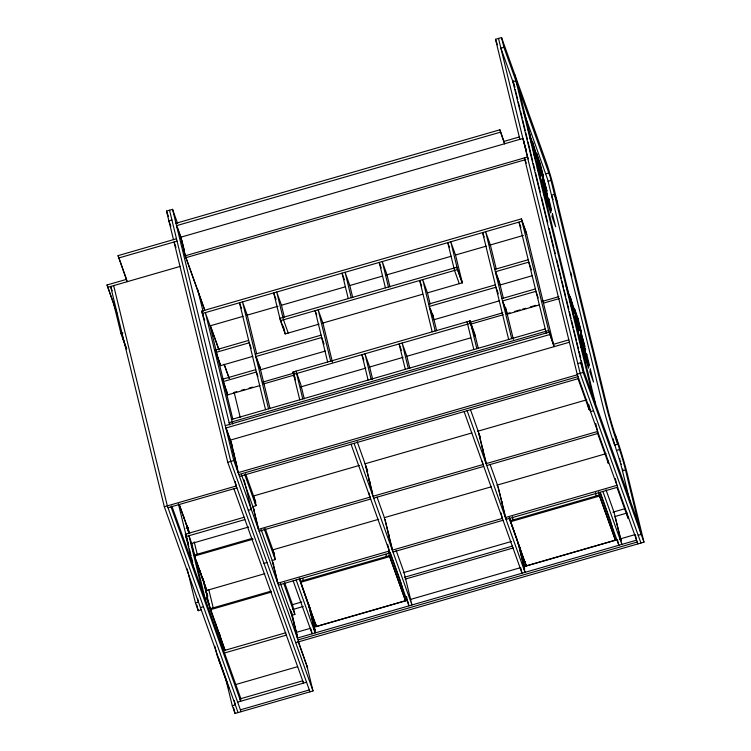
<?xml version="1.0" encoding="UTF-8"?>
<svg xmlns="http://www.w3.org/2000/svg" width="751" height="751" viewBox="0 0 751 751"><rect width="100%" height="100%" fill="white"/><g stroke="black" fill="none" stroke-linecap="round" stroke-linejoin="round"><path stroke-width="1.13" d="M531.201 140.146L531.408 139.057L536.073 158.217L533.341 148.933M536.693 165.37L536.805 164.76M536.974 163.831L537.096 163.202L540.842 176.954L538.026 168.13M540.551 178.494L539.547 174.373M541.659 183.028L541.856 181.939L546.531 201.09L543.799 191.815M567.822 291.548L565.813 284.507M569.051 295.406L569.258 294.317L573.924 313.467L571.192 304.193M573.595 315.232L572.628 312.35M574.825 319.091L574.947 318.452L578.683 332.214L575.867 323.381M578.401 333.754L577.397 329.623M579.5 338.288L579.706 337.199L584.372 356.35L581.649 347.075M519.889 139.348L495.5 39.296L501.537 37.55L546.531 163.127A18.512 0.948 73.9 0 1 553.881 188.107L607.85 409.483A18.512 0.948 73.9 0 0 615.2 434.463L620.063 451.22A14.813 0.76 73.9 0 1 624.982 467.929L641.213 534.44L638.19 535.303M523.766 112.03L547.62 179.414L602.058 402.639A31.467 1.615 73.9 0 0 614.562 445.108L617.575 444.235A31.467 1.615 73.9 0 1 605.081 401.766L550.051 176.466L503.912 47.322L500.898 48.186L514.886 87.219M173.481 239.644L166.515 211.078L172.552 209.341L177.621 223.479M171.913 219.977L168.9 220.85L170.871 226.361M175.95 223.291L499.884 129.801L504.616 143.751L499.884 129.801M500.466 132.176L176.532 225.666L182.146 241.334M504.034 141.385L519.307 136.973M126.75 280.132L127.135 281.709L118.067 255.631L176.494 238.771M118.649 258.006L177.076 241.146M525.587 148.585L526.254 150.453L522.903 138.475L180.681 237.241L185.206 255.8L527.427 157.034L528.103 158.912L523.578 140.353M525.85 159.559L185.873 257.677L181.601 240.151M116.921 313.364L107.027 284.976L126.562 279.344L118.067 255.631M107.6 287.351L180.324 266.361M537.819 166.055L539.828 165.473L541.621 172.805L541.377 174.11L539.293 168.318L537.509 160.986L537.754 159.681L539.828 165.473M545.893 173.772L548.906 172.899M548.099 181.263L551.112 180.39M543.001 185.891L545.019 185.309L547.545 195.673L542.325 179.451L542.532 178.362L545.019 185.309M114.161 305.648L120.958 333.557L122.976 332.975M229.74 424.972L201.737 311.121L521.41 218.86L526.151 232.097L553.365 343.733M210.43 325.756L243.08 316.331M246.45 315.354L277.973 306.258M281.343 305.281L345.507 286.769M350.004 285.474L382.653 276.049M386.023 275.073L451.313 256.232M455.81 254.936L486.207 246.159M489.586 245.183L523.353 235.439M276.068 299.508L273.693 292.899L280.47 320.677L457.556 269.571L462.297 282.798L427.188 292.937M252.871 356.34L220.644 365.643L215.903 352.416L215.321 350.041L248.656 340.419M494.806 269.384L528.15 259.762M215.903 352.416L249.238 342.794L251.219 348.304M280.47 320.677L285.211 333.913L319.015 324.15M322.395 323.174L422.682 294.232M255.246 354.162L321.109 335.153M428.671 304.108L495.35 284.864M532.356 275.683L500.128 284.986L495.388 271.749L528.723 262.127L531.492 269.844M259.996 385.563L227.769 394.866L223.028 381.639L222.446 379.264L255.781 369.642M501.931 298.598L535.266 288.975M325.314 351.074L260.559 369.764L255.819 356.528L321.691 337.518L324.056 344.136M499.556 300.785L433.994 319.71L429.253 306.474L495.932 287.239L498.298 293.848M223.028 381.639L256.363 372.017L257.94 376.42M299.752 399.795L292.984 372.008L470.07 320.902L474.81 334.129L478.331 348.577M262.775 382.081L294.561 372.909M469.995 322.273L502.813 312.801M542.26 301.423L558.838 296.636M470.473 323.324L469.891 320.949L475.214 336.551L470.473 323.324L293.557 374.383L295.537 379.893M233.383 392.632L236.753 391.656M241.249 390.36L244.629 389.384M249.125 388.089L252.496 387.112M263.742 383.874L294.11 375.106M470.661 324.15L503.273 314.735M506.653 313.768L510.023 312.791M514.519 311.487L520.143 309.872M522.396 309.215L525.766 308.248M530.272 306.943L535.885 305.328M543.762 303.057L559.504 298.513M539.481 304.906L507.254 314.209L502.513 300.973L535.848 291.35L538.214 297.969M300.55 386.962L365.906 368.093M369.285 367.117L403.09 357.363M406.479 356.387L470.699 337.856M231.392 419.518L545.029 329.004M228.952 422.766L548.624 330.506L554.144 346.662L549.216 332.158L225.281 425.648M549.798 334.533L225.863 428.023L232.585 446.789M553.562 344.287L568.836 339.874M569.408 342.249L230.21 440.152L238.133 472.661L577.341 374.768L524.414 157.907L526.263 163.07M580.429 347.056L582.438 346.474M175.987 247.417L174.054 242.019L227.75 462.278L233.786 460.532L298.729 641.795M577.782 363.578L580.795 362.705L638.829 524.667M295.716 642.668L643.973 542.156L583.18 372.468L577.143 374.214L637.937 543.893M238.809 474.538L578.007 376.636M239.475 476.416L578.683 378.513M112.171 290.815L110.622 286.478L164.319 506.747L236.246 485.981L235.138 481.438M168.008 507.742L236.912 487.859M359.344 465.432L253.538 495.97L255.922 505.733L252.899 506.606L258.447 529.352L369.971 497.162L370.637 499.04L259.114 531.229M364.967 463.808L471.9 432.942M477.523 431.318L586.709 399.814M186.079 528.347L188.304 527.709M248.309 510.361L251.332 509.488L244.122 479.936M593.553 410.722L590.53 411.595L588.868 404.751M193.927 569.38L185.356 534.224L244.263 517.223M244.845 519.598L185.938 536.599L188.304 543.217M190.923 543.677L248.712 526.995M373.726 498.148L483.71 466.409M486.798 465.517L598.322 433.327M252.101 538.401L194.199 555.111L206.675 590.267M194.434 556.087L253.181 539.134M612.976 438.593L616.458 450.403L619.481 449.53M378.645 519.307L272.838 549.845L275.223 559.617L272.2 560.481L277.748 583.236L389.271 551.046L389.947 552.914L278.424 585.104M384.268 517.683L491.201 486.826M496.824 485.202L606.01 453.688M263.967 563.372L266.99 562.499M264.84 573.67L205.812 590.708L207.792 596.219M630.202 502.532L622.485 470.877L625.508 470.004M187.14 568.845L195.467 602.978L198.48 602.105L197.654 598.688M200.461 607.615L203.474 606.742M393.036 552.023L503.01 520.283M617.622 487.211L506.099 519.392L502.306 503.827M195.467 602.978L198.226 610.694L201.249 609.821M300.456 582.354L389.638 556.613L405.437 600.716L316.255 626.456L299.433 578.157M510.342 521.776L599.523 496.035L615.322 540.138L526.141 565.878L509.319 517.58M210.205 608.714L271.167 591.112M203.005 579.612L210.44 609.69L271.402 592.088M291.717 604.884L301.855 601.955M403.278 572.684L511.469 541.462M612.891 512.182L625.283 508.605M292.834 609.483L303.216 606.489M404.404 577.284L512.586 546.061M626.634 513.149L615.05 516.491L621.161 540.692L620.495 538.824M405.08 579.162L513.262 547.939M284.601 582.673L292.477 604.658L294.861 614.431L291.839 615.304L280.414 583.414M223.582 650.713L285.821 632.755M224.155 653.088L286.394 635.121M310.764 628.212L296.025 632.464L296.701 634.342M314.059 627.263L407.596 600.265M410.975 599.289L520.283 567.737M467.122 410.713L525.033 572.346L523.672 566.761L617.2 539.772M619.453 539.124L635.233 534.562L636.595 540.147L297.387 638.05L290.515 609.868M298.063 639.918L637.261 542.025M235.457 684.621L297.696 666.653M240.404 698.777L302.644 680.819M237.645 702.119L306.558 682.227M226.211 680.838L232.284 705.733L235.298 704.86L234.199 700.336M240.414 709.836L309.318 689.944M232.284 705.733L235.044 713.45L313.007 690.948L306.943 666.053M557.28 202.066L554.52 194.349L551.497 195.222L553.083 199.635M527.606 128.233L530.15 135.34L531.652 143.197L529.915 137.264M495.5 39.296L497.462 44.788M533.51 152.162L534.552 155.063L532.759 147.731M535.454 157.597L535.942 158.94L534.449 153.467M534.158 155.006L535.745 159.972M537.256 167.98L538.636 171.838M543.414 192.613L545.592 198.705L541.771 184.69M573.304 312.848L573.783 314.2L572.3 308.727M615.2 434.463L617.989 442.32A27.768 1.427 73.9 0 1 627.489 474.576L643.973 542.156M581.621 348.886L583.443 353.956L579.378 338.954M640.96 543.029L580.157 373.341L498.514 38.423M526.723 234.462L521.983 221.235L202.319 313.496L204.685 320.114M577.998 378.626L589.028 409.417M597.298 432.51L608.329 463.292M617.003 487.483L628.033 518.274L626.447 511.76M520.941 227.619L518.969 222.108L546.39 333.585M606.019 489.83L613.924 511.891L621.856 544.4L602.884 491.464M600.631 493.332L610.901 522.001M599.871 492.337L618.833 545.273L617.472 539.687M615.088 539.162L599.289 495.059L510.107 520.8L525.907 564.902M484.188 237.006L482.611 232.603L508.671 339.499M495.989 272.688L499.546 282.611M503.902 304.117L506.672 311.834M449.342 247.07L447.765 242.657L454.533 270.444L459.274 283.671M470.652 410.168L478.152 431.112L486.122 463.639L597.646 431.459L595.712 423.498M480.396 437.364L478.847 433.036L485.981 462.184M490.093 464.428L497.462 484.996L502.212 503.583M509.206 517.777L517.11 539.828M518.903 546.306L517.336 540.748M502.034 502.719L501.368 500.842L505.432 517.523L616.956 485.334L615.294 478.509M482.226 447.793L482.912 449.708M523.672 566.761L524.348 568.638M430.257 308.52L433.411 317.335M421.658 286.009L419.687 280.498L432.2 331.829M464.109 411.586L522.02 573.22L520.659 567.634M381.217 267.947L379.236 262.437L385.432 287.849M401.475 350.529L399.1 343.92L405.296 369.332M344.418 279.785L342.043 273.167L348.239 298.579M363.878 360.17L361.907 354.65L368.103 380.062M316.725 315.082L315.138 310.67L327.652 362.001M357.185 441.701L365.089 463.752L373.059 496.27L483.034 464.531L482.226 461.198M367.718 471.074L365.775 465.667L372.646 493.698M377.021 497.059L384.39 517.627L392.36 550.154L502.344 518.415L500.983 512.849M396.143 550.417L404.038 572.459L411.97 604.977L354.059 443.343M368.994 479.598L369.661 481.475M388.295 533.473L392.219 548.69M369.154 480.424L369.839 482.339M388.455 534.299L389.14 536.223L385.075 519.542M390.351 552.802L400.621 581.471M351.036 444.216L408.948 605.85L407.859 601.382M405.202 599.739L389.403 555.637L300.212 581.377L316.021 625.48M288.234 333.04L283.493 319.804L276.715 292.026L281.456 305.253L284.441 317.476M284.629 331.538L279.888 318.311L456.796 267.253L462.118 282.855L461.536 280.48M297.189 374.439L300.738 384.362L304.268 398.809M292.984 372.008L294.955 377.518M241.456 308.285L239.485 302.766L265.544 409.661M256.429 357.467L259.977 367.389M177.452 227.469L181.188 237.917M185.572 256.42L204.45 309.13M210.749 326.694L219.01 349.75M224.521 365.127L229.233 378.297M185.206 255.8L204.76 310.379M210.271 325.756L218.926 349.91M224.033 364.188L229.149 378.457M299.32 578.345L309.018 606.883M166.515 211.078L168.487 216.598M201.737 311.121L203.314 315.533M215.321 350.041L220.644 365.643M314.453 629.216L313.787 627.338L315.148 632.924L296.176 579.979M222.446 379.264L227.187 392.491M293.162 580.852L312.125 633.797L311.036 629.329M232.763 424.099L205.333 312.623L210.073 325.859L223.394 380.485M245.596 473.815L255.847 502.4M265.3 528.788L274.359 554.078M244.826 474.782L255.856 505.573M264.136 528.666L275.166 559.448M283.831 583.64L294.861 614.431M226.473 428.962L231.608 443.306M233.261 451.792L233.927 453.67L231.552 443.897M241.418 474.557L254.026 509.741M261.113 529.539L273.721 564.724M298.344 641.307L307.61 667.93L298.119 641.438M313.007 690.948L230.773 461.405L169.529 210.214M227.75 462.278L309.994 691.821M233.899 488.732L303.535 683.1L303.151 681.514M107.027 284.976L115.091 307.497M123.145 338.898L126.703 348.821M120.958 333.557L126.487 348.99M179.301 504.559L189.646 533.482M179.217 504.691L189.487 533.36M196.48 561.419L206.835 590.389M185.356 534.224L187.337 539.744M209.229 605.156L206.459 597.439L224.821 649.502M210.44 609.69L225.056 650.479M171.81 505.939L241.052 699.19M171.031 506.878L240.667 701.246L240.085 698.871M241.08 711.704L167.332 505.874L113.645 285.605M164.319 506.747L238.067 712.577M219.198 660.495L227.093 682.546M228.858 688.226L217.011 655.154L214.833 646.217M616.458 450.403L617.05 452.093A14.813 0.76 73.9 0 1 621.969 468.802L622.485 470.877M569.624 299.649L572.393 310.313M570.76 272.36L571.764 276.481M518.688 88.552L595.571 403.935M514.923 74.931L517.308 84.694M537.444 166.919L537.857 168.628M538.889 172.89L540.166 178.118M568.056 292.533L569.258 297.462M592.811 396.218L515.928 80.836L512.905 81.709L583.405 370.9M607.597 460.203L608.394 463.461M513.017 80.357L514.688 87.191M515.242 89.472L517.739 99.723M518.293 101.995L519.964 108.839M520.518 111.11L522.18 117.945M522.734 120.226L525.24 130.477M525.794 132.758L527.455 139.592M528.019 141.873L532.731 161.24M533.294 163.511L534.956 170.355M535.51 172.627L540.232 191.993M541.621 197.691L547.732 222.756M549.122 228.445L553.844 247.811M554.398 250.092L555.233 253.509M556.613 259.208L561.335 278.574M561.898 280.855L563.56 287.689M564.114 289.961L565.785 296.805M566.338 299.076L568.836 309.328M569.389 311.609L571.06 318.443M571.614 320.724L573.276 327.558M573.839 329.839L576.336 340.09M576.89 342.372L578.561 349.206M579.115 351.477L580.776 358.321M581.33 360.593L583.001 367.427M501.537 37.55L503.912 47.322M580.795 362.705L583.18 372.468M587.498 403.071L589.084 409.577M611.164 523.072L615.322 540.138M598.5 491.839L599.523 496.035M595.487 492.712L596.266 495.932M521.41 218.86L548.624 330.506M496.195 268.839L490.365 244.957L485.625 231.73L511.684 338.626M499.237 281.353L503.395 298.41M505.62 307.506L513.374 339.349M462.297 282.798L455.519 255.021L450.778 241.784L457.556 269.571M470.07 320.902L476.838 348.68M467.047 321.766L473.825 349.553M525.118 561.682L526.141 565.878M512.342 516.707L513.121 519.927M519.373 545.846L524.508 566.883M518.979 545.076L524.649 568.338M518.988 545.827L524.451 568.207M518.049 542.832L524.592 569.69M498.148 486.911L501.94 502.475M430.163 304.014L427.45 292.862L422.71 279.625L435.214 330.956M432.614 314.059L436.697 330.797M389.966 286.948L387 274.791L382.259 261.564L388.455 286.976M409.83 368.431L406.864 356.274L402.123 343.047L408.319 368.459M352.763 297.678L349.806 285.53L345.066 272.294L351.261 297.706M372.627 379.161L369.67 367.014L364.93 353.777L371.125 379.189M406.507 596.501L407.324 599.824M401.015 582.569L405.437 600.716M387.647 544.372L389.271 551.046M388.614 552.417L389.638 556.613M385.854 554.36L386.38 556.51M368.882 492.722L369.971 497.162M332.421 362.085L322.902 323.033L318.161 309.797L330.675 361.128M295.997 371.135L302.775 398.922M283.315 326.131L285.211 333.913M256.664 353.796L247.239 315.129L242.498 301.902L268.558 408.797M259.715 366.3L269.975 408.375M315.495 623.33L316.255 626.456M302.709 578.354L303.235 580.504M309.496 606.414L314.359 626.353M308.821 604.546L315.035 630.014M309.112 606.395L315.11 631.018M307.891 602.283L314.716 630.258M291.538 612.281L297.077 635.008M291.257 612.009L296.955 635.393M273.514 551.722L274.838 557.148M234.152 392.407L240.226 417.321M273.148 563.494L277.861 582.832M254.204 497.838L256.063 505.442M227.375 393.289L227.769 394.866M223.948 382.766L232.829 419.189M253.575 508.483L258.288 527.812M197.569 288.985L203.117 311.712M182.577 243.258L184.239 250.064M234.19 454.74L237.588 468.68M231.139 443.109L238.264 472.304M172.552 209.341L233.786 460.532M208.834 589.835L213.218 607.841M219.508 633.713L223.066 648.282M219.114 632.962L223.479 650.892M219.01 633.215L222.822 648.845M218.222 631.009L218.794 633.384L215.453 623.292M194.199 541.865L197.213 554.238M203.502 580.119L207.605 596.932M202.836 578.242L207.473 597.298M202.207 577.416L202.789 579.781L199.447 569.69M233.664 707.789L235.044 713.45M187.497 526.517L188.858 532.121M205.502 599.965L191.721 543.442L188.952 535.726L202.732 592.248M187.093 525.766L189.008 533.604M191.449 543.855L193.918 553.985M186.99 526.019L188.895 533.83M186.201 523.813L186.783 526.188M218.682 658.402L219.771 662.87M183.441 516.097L184.014 518.462M178.381 503.78L188.858 546.775M189.393 548.981L191.064 555.824M191.608 558.04L192.716 562.621M196.846 605.006L198.226 610.694M121.822 333.453L123.727 341.273M619.838 458.673A27.768 1.427 73.9 0 1 620.007 459.255M620.514 460.992A27.768 1.427 73.9 0 1 620.683 461.583M621.349 463.902A27.768 1.427 73.9 0 1 621.509 464.484M622.776 469.056A27.768 1.427 73.9 0 1 622.926 469.61M536.58 155.523L536.402 156.452L532.337 141.451L538.692 161.287L536.58 155.523M537.387 161.662L538.392 165.783L537.387 161.662M541.246 174.776L541.133 175.396L540.082 171.519L541.246 174.776M542.241 179.93L543.771 185.15L542.241 179.93M541.997 181.216L543.489 186.689L541.997 181.216M542.851 176.663L546.991 191.242L541.039 169.257L542.851 176.663M547.967 203.868L550.69 212.937L550.952 211.557L546.277 196.959L547.967 203.868M548.878 198.977L548.699 199.926L546.747 194.471L551.131 210.627L551.384 209.247L548.878 198.977M552.492 213.782L551.976 216.513L555.656 226.793L552.492 213.782M574.431 310.783L574.252 311.712L570.187 296.711L576.543 316.537L574.431 310.783M575.228 316.913L576.233 321.043L575.228 316.913M575.604 314.941L575.36 316.246L577.143 323.568L579.218 329.36L579.462 328.056L577.679 320.733L575.604 314.941M579.096 330.036L578.983 330.647L577.923 326.779L579.096 330.036M579.847 336.467L581.33 341.94L579.847 336.467M580.082 335.181L581.621 340.4L580.082 335.181M580.373 333.622L580.176 334.702L585.395 350.924L585.592 349.844L580.373 333.622M580.692 331.923L584.841 346.493L578.89 324.507L580.692 331.923M585.808 359.119L588.54 368.187L588.803 366.817L584.128 352.21L585.808 359.119M586.728 354.237L586.55 355.185L584.597 349.722L588.972 365.878L589.235 364.507L586.728 354.237M590.333 369.041L589.826 371.773L593.506 382.043L590.333 369.041M540.213 163.427L536.533 153.148L543.386 176.429L540.213 163.427M545.461 190.885L543.386 185.093L550.521 209.341L545.461 190.885M578.063 318.677L574.374 308.408L581.227 331.689L578.063 318.677M583.311 346.145L581.236 340.353L588.371 364.592L583.311 346.145"/></g></svg>
